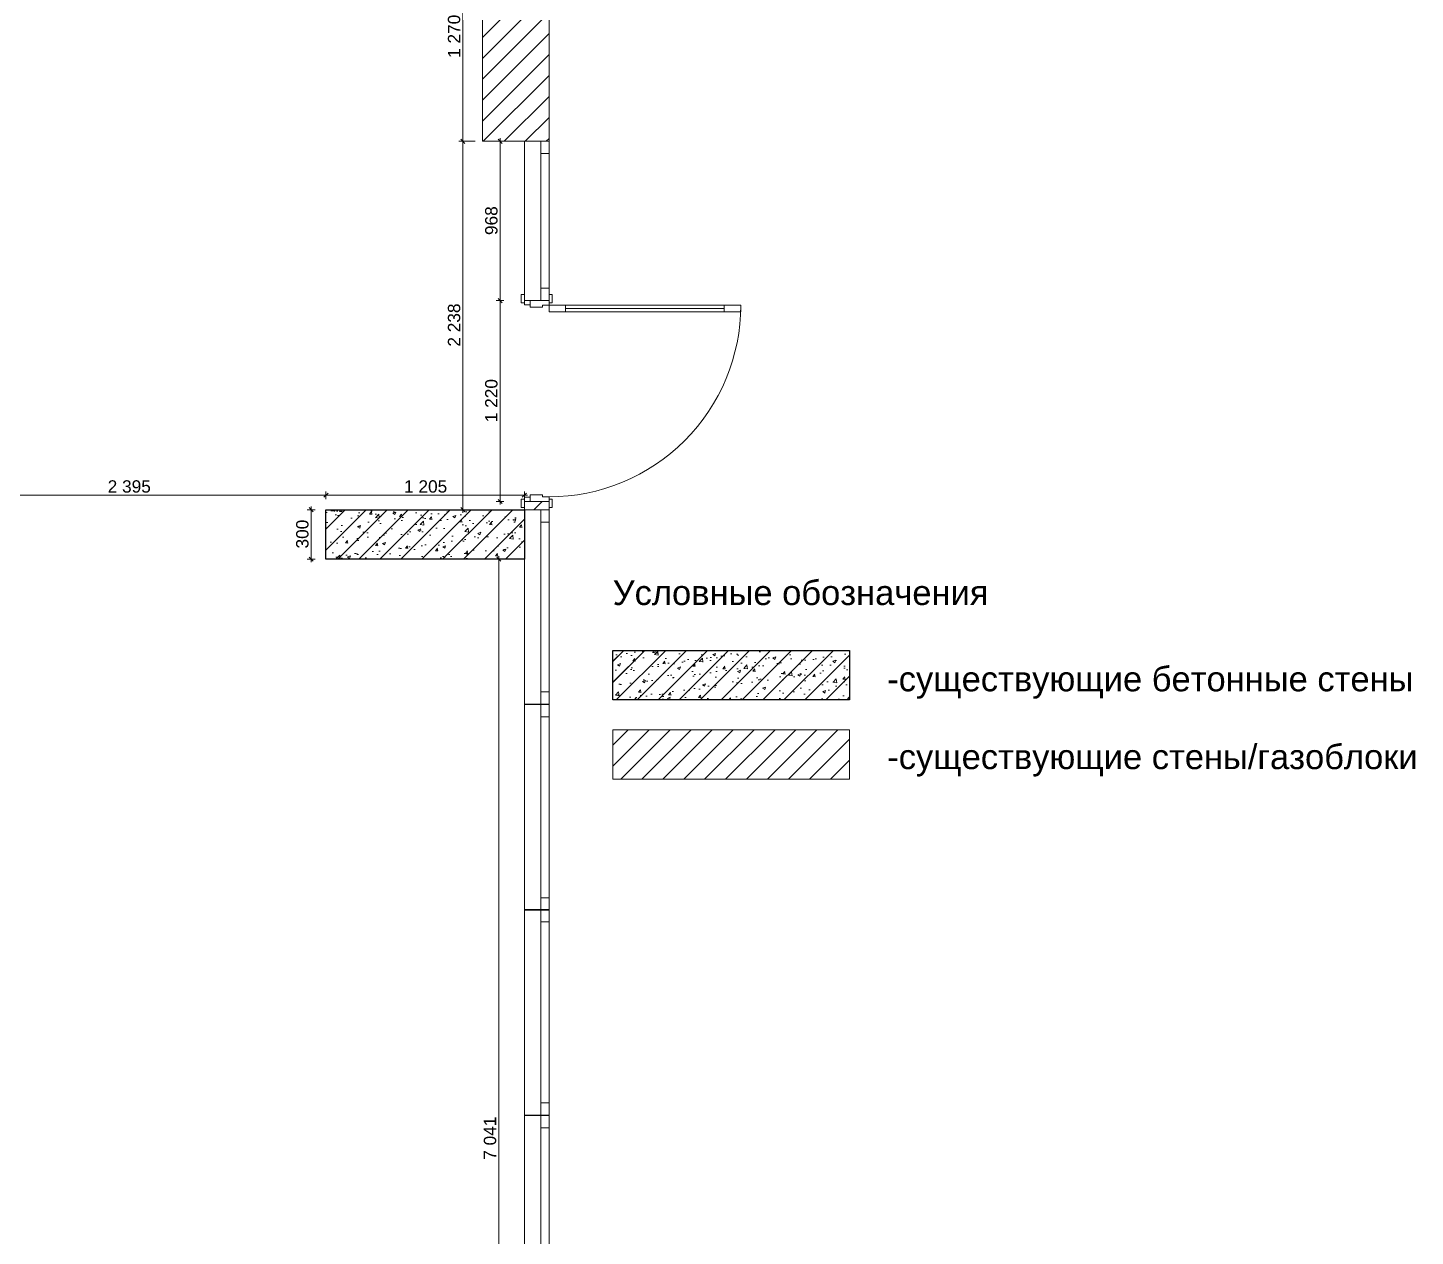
# Model space of a CAD drawing. Header units: millimetres. Extents: x 2336463 to 2579121, y 595385 to 778077.
# Drawn here: x 2455591 to 2464017, y 745983 to 753324 of the extents above; entities that cross this region are included whole.
import ezdxf

# ---------------------------------------------------------------- set-up
doc = ezdxf.new("R2010")
doc.units = ezdxf.units.MM
doc.header["$MEASUREMENT"] = 0
doc.layers.add('+обмер', color=7, linetype='Continuous')
doc.layers.add('сит план', color=7, linetype='Continuous')
doc.layers.add('+обмер_Ном._пера__242', color=7, linetype='Continuous', lineweight=13, true_color=0x1b55b5)
doc.layers.add('сит план_Ном._пера__87', color=7, linetype='Continuous', lineweight=20, true_color=0x6a6a6a)
for name, color, linetype, lineweight in [('Двери ARCHICAD_Ном._пера__1', 7, 'Continuous', 13), ('Окна ARCHICAD_Ном._пера__1', 7, 'Continuous', 13), ('сит план_Ном._пера__1', 7, 'Continuous', 13), ('сит план_Ном._пера__21', 7, 'Continuous', 30)]:
    doc.layers.add(name, color=color, linetype=linetype, lineweight=lineweight)
doc.styles.add('СГЕНЕРИР_СТИЛЬ_1', font='arial.ttf')
doc.dimstyles.new('СГЕНЕРИР_СТИЛЬ__1', dxfattribs={"dimtxt": 75, "dimasz": 23.75, "dimexe": 0.18, "dimexo": 300, "dimgap": 0, "dimtad": 1, "dimtih": 1, "dimtoh": 1, "dimdec": 0, "dimzin": 0, "dimdsep": 46, "dimtxsty": 'СГЕНЕРИР_СТИЛЬ_1', "dimblk": 'ARROWHEAD_6', "dimblk1": 'ARROWHEAD_6', "dimblk2": 'ARROWHEAD_6', "dimcen": 0.09, "dimclrd": 256, "dimclre": 256, "dimclrt": 256, "dimazin": 0, "dimtfac": 1, "dimtdec": 4, "dimtmove": 0, "dimatfit": 3, "dimfxl": 0, "dimtolj": 1, "dimtzin": 0, "dimarcsym": 0})
doc.dimstyles.new('СГЕНЕРИР_СТИЛЬ__2', dxfattribs={"dimtxt": 75, "dimasz": 23.75, "dimexe": 0.18, "dimexo": 300, "dimgap": 0, "dimtad": 1, "dimdec": 0, "dimzin": 0, "dimdsep": 46, "dimtxsty": 'СГЕНЕРИР_СТИЛЬ_1', "dimblk": 'ARROWHEAD_6', "dimblk1": 'ARROWHEAD_6', "dimblk2": 'ARROWHEAD_6', "dimcen": 0.09, "dimclrd": 256, "dimclre": 256, "dimclrt": 256, "dimazin": 0, "dimtfac": 1, "dimtdec": 4, "dimtmove": 0, "dimatfit": 3, "dimfxl": 0, "dimtolj": 1, "dimtzin": 0, "dimarcsym": 0})
pattern_1 = [(45, (2086872.015, 585813.69), (-63.639609, 63.639609), [])]
pattern_2 = [(50, (2086872.01, 585813.69), (-182.18467, 15.939086), [19.05, -209.55]), (355, (2086872.01, 585813.69), (-35.24342, 191.056845), [15.24, -167.64058]), (100.451445, (2086887.2, 585812.36), (146.94125, 175.11775), [16.19001, -178.090245]), (46.1842, (2086872.01, 585864.49), (-271.07904, 42.04233), [28.575, -314.325]), (96.63556, (2086894.6, 585860.98), (237.40413, 247.42612), [24.28502, -267.1356]), (351.18415, (2086872.01, 585864.49), (237.40413, 247.42612), [22.85997, -251.45973]), (21, (2086897.41, 585851.79), (-151.61439, 102.2652), [19.05, -209.55]), (326, (2086897.41, 585851.79), (61.80203, 184.18797), [15.24, -167.64]), (71.451445, (2086910.05, 585843.26), (213.41642, 81.92277), [16.19001, -178.08994]), (37.5, (2086872.015, 585813.686), (3.088603, 84.555039), [0, -165.608, 0, -170.18, 0, -168.275]), (7.5, (2086872.015, 585813.69), (66.819663, 100.180575), [0, -97.028, 0, -161.798, 0, -64.135]), (327.5, (2086815.37, 585813.686), (-135.590595, 5.728744), [0, -63.5, 0, -198.12, 0, -262.89]), (317.5, (2086789.97, 585813.69), (148.12918, 25.42649), [0, -82.55, 0, -131.572, 0, -186.69])]

# ---------------------------------------------------------------- blocks, each defined once
blk = doc.blocks.new('Окно 25_10')
at = {"layer": 'Окна ARCHICAD_Ном._пера__1', "color": 7, "linetype": 'Continuous', "lineweight": 13}
for p, q in [((-625, 100), (625, 100)), ((-625, 0), (-625, 100)), ((625, 0), (625, 100)), ((-625, 0), (-550, 0)), ((-625, -50), (-625, 0)), ((-625, -50), (-625, 0)), ((-550, 0), (-550, -50)), ((-550, 0), (550, 0)), ((550, -50), (550, 0)), ((550, 0), (625, 0)), ((625, -50), (625, 0)), ((625, -50), (625, 0)), ((-625, -50), (625, -50)), ((-550, -50), (-625, -50)), ((550, -50), (-550, -50)), ((625, -50), (550, -50))]:
    blk.add_line(p, q, dxfattribs=at)
blk = doc.blocks.new('Окно 25_11')
at = {"layer": 'Окна ARCHICAD_Ном._пера__1', "color": 7, "linetype": 'Continuous', "lineweight": 13}
for p, q in [((-590.5, 100), (590.5, 100)), ((-590.5, 0), (-590.5, 100)), ((590.5, 0), (590.5, 100)), ((-590.5, 0), (-515.5, 0)), ((-590.5, -50), (-590.5, 0)), ((-590.5, -50), (-590.5, 0)), ((-515.5, 0), (-515.5, -50)), ((-515.5, 0), (515.5, 0)), ((515.5, -50), (515.5, 0)), ((515.5, 0), (590.5, 0)), ((590.5, -50), (590.5, 0)), ((590.5, -50), (590.5, 0)), ((-590.5, -50), (590.5, -50)), ((-515.5, -50), (-590.5, -50)), ((515.5, -50), (-515.5, -50)), ((590.5, -50), (515.5, -50))]:
    blk.add_line(p, q, dxfattribs=at)
blk = doc.blocks.new('Стена_92', base_point=(2458756.4, 734213.9))
at = {"layer": 'сит план_Ном._пера__87', "linetype": 'Continuous', "lineweight": 20, "true_color": 0x6a6a6a}
h = blk.add_hatch(dxfattribs=at)
h.set_pattern_fill('Блоки_Бетонные_Эффективные', color=251, style=0, pattern_type=2)
h.set_pattern_definition(pattern_1)
h.paths.add_polyline_path([(2458606.7, 750395.9), (2458756.7, 750395.9), (2458756.7, 750445.9), (2458606.7, 750445.9)])
h = blk.add_hatch(dxfattribs=at)
h.set_pattern_fill('Блоки_Бетонные_Эффективные', color=251, style=0, pattern_type=2)
h.set_pattern_definition(pattern_1)
h.paths.add_polyline_path([(2458606.7, 749212.6), (2458756.7, 749212.6), (2458756.7, 749214.8), (2458606.7, 749214.8)])
h = blk.add_hatch(dxfattribs=at)
h.set_pattern_fill('Блоки_Бетонные_Эффективные', color=251, style=0, pattern_type=2)
h.set_pattern_definition(pattern_1)
h.paths.add_polyline_path([(2458606.7, 746716), (2458756.7, 746716), (2458756.7, 746718.2), (2458606.7, 746718.2)])
at = {"layer": 'сит план_Ном._пера__1', "color": 7, "linetype": 'Continuous', "lineweight": 13}
for p, q in [((2458706.7, 750395.9), (2458606.7, 750395.9)), ((2458756.7, 750395.9), (2458706.7, 750395.9)), ((2458706.7, 749214.8), (2458606.7, 749214.8)), ((2458706.7, 749212.6), (2458606.7, 749212.6)), ((2458756.7, 749214.8), (2458706.7, 749214.8)), ((2458756.7, 749212.6), (2458706.7, 749212.6)), ((2458706.7, 746718.2), (2458606.7, 746718.2)), ((2458706.7, 746716), (2458606.7, 746716)), ((2458756.7, 746718.2), (2458706.7, 746718.2)), ((2458756.7, 746716), (2458706.7, 746716))]:
    blk.add_line(p, q, dxfattribs=at)
at = {"layer": 'сит план_Ном._пера__1', "color": 7, "linetype": 'Continuous', "lineweight": 13, "flags": 128}
for points in [[(2458606.7, 750445.9), (2458606.7, 750395.9)], [(2458756.7, 750395.9), (2458756.7, 750445.9)], [(2458606.7, 749214.8), (2458606.7, 749212.6)], [(2458756.7, 749212.6), (2458756.7, 749214.8)], [(2458606.7, 746718.2), (2458606.7, 746716)], [(2458756.7, 746716), (2458756.7, 746718.2)]]:
    blk.add_lwpolyline(points, dxfattribs=at)
at = {"layer": 'Окна ARCHICAD_Ном._пера__1', "color": 7, "linetype": 'Continuous', "lineweight": 13, "zscale": 1000, "rotation": 89.99891644592849}
for name, p in [('Окно 25_11', (2458706.7, 749805.3)), ('Окно 25_10', (2458706.7, 748587.6)), ('Окно 25_10', (2458706.7, 747343.2)), ('Окно 25_10', (2458706.7, 746091))]:
    blk.add_blockref(name, p, dxfattribs=at)
blk = doc.blocks.new('Стена_95', base_point=(2458756.7, 750095.9))
at = {"layer": 'сит план_Ном._пера__87', "linetype": 'Continuous', "lineweight": 20, "true_color": 0x6a6a6a}
h = blk.add_hatch(dxfattribs=at)
h.set_pattern_fill('Блоки_Бетонные_Эффективные', color=251, style=0, pattern_type=2)
h.set_pattern_definition(pattern_1)
h.paths.add_polyline_path([(2458606.7, 750395.9), (2457401.8, 750395.9), (2457401.8, 750095.9), (2458606.7, 750095.9)])
at = {"layer": 'сит план_Ном._пера__1', "color": 7, "linetype": 'Continuous', "lineweight": 13, "flags": 128}
for points in [[(2458606.7, 750395.9), (2457401.8, 750395.9)], [(2457401.8, 750395.9), (2457401.8, 750095.9)], [(2457401.8, 750095.9), (2458606.7, 750095.9)]]:
    blk.add_lwpolyline(points, dxfattribs=at)
blk = doc.blocks.new('Однопольная Дверь 25_2')
at = {"layer": 'Двери ARCHICAD_Ном._пера__1', "color": 7, "linetype": 'Continuous', "lineweight": 13}
for p, q in [((542, 1064), (542, 1164)), ((542, 1164), (582, 1164)), ((582, 1164), (582, 1064)), ((582, 1064), (542, 1064)), ((562, 1064), (562, 100)), ((542, 0), (542, 100)), ((542, 100), (582, 100)), ((582, 100), (582, 0)), ((-647, 0), (-647, 19)), ((-647, 19), (-597, 19)), ((-597, 0), (-647, 0)), ((-610, 0), (-647, 0)), ((-610, 0), (-647, 0)), ((-582, 0), (-610, 0)), ((-610, 0), (-610, -115)), ((-610, 0), (-610, -115)), ((-610, 0), (-610, -115)), ((-597, 19), (-597, 0)), ((-582, -40), (-582, 0)), ((582, 0), (542, 0)), ((610, 0), (582, 0)), ((582, 0), (582, -40)), ((597, 19), (647, 19)), ((597, 0), (597, 19)), ((647, 0), (597, 0)), ((610, -115), (610, 0)), ((610, 0), (610, -115)), ((610, 0), (610, -115)), ((610, 0), (647, 0)), ((610, 0), (647, 0)), ((647, 19), (647, 0)), ((-570, -40), (-582, -40)), ((-570, -115), (-570, -40)), ((582, -40), (570, -40)), ((570, -40), (570, -115)), ((-647, -169), (-647, -150)), ((-647, -150), (-597, -150)), ((-610, -150), (-647, -150)), ((-610, -150), (-647, -150)), ((-610, -150), (-610, -115)), ((-610, -115), (-585, -115)), ((-610, -115), (-570, -115)), ((-610, -115), (-610, -150)), ((-610, -115), (-610, -150)), ((-585, -150), (-610, -150)), ((-597, -150), (-597, -169)), ((-585, -115), (-585, -150)), ((570, -115), (610, -115)), ((585, -150), (585, -115)), ((585, -115), (610, -115)), ((610, -150), (585, -150)), ((597, -150), (647, -150)), ((597, -169), (597, -150)), ((610, -115), (610, -150)), ((610, -115), (610, -150)), ((610, -115), (610, -150)), ((610, -150), (647, -150)), ((610, -150), (647, -150)), ((647, -150), (647, -169)), ((-597, -169), (-647, -169)), ((647, -169), (597, -169))]:
    blk.add_line(p, q, dxfattribs=at)
at = {"layer": 'Двери ARCHICAD_Ном._пера__1', "color": 7, "linetype": 'Continuous', "lineweight": 13, "flags": 128}
for points in [[(562, 1064), (562, 100), (542, 100), (542, 1064)], [(582, 1064), (582, 100), (562, 100), (562, 1064)]]:
    blk.add_lwpolyline(points, close=True, dxfattribs=at)
at = {"layer": 'Двери ARCHICAD_Ном._пера__1', "color": 7, "linetype": 'Continuous', "lineweight": 13}
blk.add_arc((582, 0), 1164, 90, 180, dxfattribs=at)
blk = doc.blocks.new('Стена_96', base_point=(2458756.8, 750445.9))
at = {"layer": 'сит план_Ном._пера__87', "linetype": 'Continuous', "lineweight": 20, "true_color": 0x6a6a6a}
h = blk.add_hatch(dxfattribs=at)
h.set_pattern_fill('Блоки_Бетонные_Эффективные', color=251, style=0, pattern_type=2)
h.set_pattern_definition(pattern_1)
h.paths.add_polyline_path([(2458756.7, 750446.2), (2458606.7, 750446.2), (2458606.7, 750445.9), (2458756.7, 750445.9)])
at = {"layer": 'сит план_Ном._пера__1', "color": 7, "linetype": 'Continuous', "lineweight": 13}
for p, q in [((2458606.8, 751666.2), (2458606.8, 751703.2)), ((2458641.8, 751666.2), (2458606.8, 751666.2)), ((2458756.8, 751666.2), (2458641.8, 751666.2)), ((2458756.8, 751666.2), (2458756.8, 751703.2)), ((2458606.7, 750446.2), (2458606.7, 750409.2)), ((2458641.8, 750446.2), (2458606.7, 750446.2)), ((2458756.7, 750446.2), (2458641.8, 750446.2)), ((2458756.7, 750446.2), (2458756.7, 750409.2))]:
    blk.add_line(p, q, dxfattribs=at)
at = {"layer": 'сит план_Ном._пера__1', "color": 7, "linetype": 'Continuous', "lineweight": 13, "flags": 128}
blk.add_lwpolyline([(2458606.7, 750446.2), (2458606.7, 750445.9)], dxfattribs=at)
at = {"layer": 'Двери ARCHICAD_Ном._пера__1', "color": 7, "linetype": 'Continuous', "lineweight": 13, "xscale": -1, "zscale": 1000, "rotation": 269.9989164459275}
blk.add_blockref('Однопольная Дверь 25_2', (2458756.8, 751056.2), dxfattribs=at)
blk = doc.blocks.new('Окно 25_12')
at = {"layer": 'Окна ARCHICAD_Ном._пера__1', "color": 7, "linetype": 'Continuous', "lineweight": 13}
for p, q in [((-484, 100), (484, 100)), ((-484, 0), (-484, 100)), ((484, 0), (484, 100)), ((-484, 0), (-409, 0)), ((-484, -50), (-484, 0)), ((-484, -50), (-484, 0)), ((-409, 0), (-409, -50)), ((-409, 0), (409, 0)), ((409, -50), (409, 0)), ((409, 0), (484, 0)), ((484, -50), (484, 0)), ((484, -50), (484, 0)), ((-484, -50), (484, -50)), ((-409, -50), (-484, -50)), ((409, -50), (-409, -50)), ((484, -50), (409, -50))]:
    blk.add_line(p, q, dxfattribs=at)
blk = doc.blocks.new('Стена_97', base_point=(2458756.8, 751665.9))
at = {"layer": 'сит план_Ном._пера__1', "color": 7, "linetype": 'Continuous', "lineweight": 13}
for p, q in [((2458706.8, 752633.9), (2458606.8, 752633.9)), ((2458756.8, 752633.9), (2458706.8, 752633.9)), ((2458706.8, 751665.9), (2458606.8, 751665.9)), ((2458756.8, 751665.9), (2458706.8, 751665.9))]:
    blk.add_line(p, q, dxfattribs=at)
at = {"layer": 'Окна ARCHICAD_Ном._пера__1', "color": 7, "linetype": 'Continuous', "lineweight": 13, "xscale": -1, "zscale": 1000, "rotation": 89.99894219152966}
blk.add_blockref('Окно 25_12', (2458706.8, 752149.9), dxfattribs=at)
blk = doc.blocks.new('Стена_98', base_point=(2458756.8, 752633.9))
at = {"layer": 'сит план_Ном._пера__87', "linetype": 'Continuous', "lineweight": 20, "true_color": 0x6a6a6a}
h = blk.add_hatch(dxfattribs=at)
h.set_pattern_fill('Блоки_Бетонные_Эффективные', color=251, style=0, pattern_type=2)
h.set_pattern_definition(pattern_1)
h.paths.add_polyline_path([(2458351.8, 753903.9), (2458756.8, 753498.9), (2458756.8, 753903.9)])
h = blk.add_hatch(dxfattribs=at)
h.set_pattern_fill('Блоки_Бетонные_Эффективные', color=251, style=0, pattern_type=2)
h.set_pattern_definition(pattern_1)
h.paths.add_polyline_path([(2458351.8, 753498.9), (2458756.8, 753498.9), (2458351.8, 753903.9)])
h = blk.add_hatch(dxfattribs=at)
h.set_pattern_fill('Блоки_Бетонные_Эффективные', color=251, style=0, pattern_type=2)
h.set_pattern_definition(pattern_1)
h.paths.add_polyline_path([(2458351.8, 753498.9), (2458351.8, 752633.9), (2458756.8, 752633.9), (2458756.8, 753498.9)])
at = {"layer": 'сит план_Ном._пера__1', "color": 7, "linetype": 'Continuous', "lineweight": 13, "flags": 128}
for points in [[(2458351.8, 753903.9), (2458756.8, 753903.9)], [(2458351.8, 753903.9), (2458351.8, 752633.9)], [(2458756.8, 752633.9), (2458756.8, 753498.9)], [(2458606.8, 752633.9), (2458351.8, 752633.9)]]:
    blk.add_lwpolyline(points, dxfattribs=at)
blk = doc.blocks.new('Стена_103', base_point=(2459143, 749241.3))
at = {"layer": 'сит план_Ном._пера__87', "linetype": 'Continuous', "lineweight": 20, "true_color": 0x6a6a6a}
h = blk.add_hatch(dxfattribs=at)
h.set_pattern_fill('Блоки_Бетонные_Эффективные', color=251, style=0, pattern_type=2)
h.set_pattern_definition(pattern_1)
h.paths.add_polyline_path([(2459143, 749241.3), (2460581, 749241.3), (2460581, 749541.3), (2459143, 749541.3)])
at = {"layer": 'сит план_Ном._пера__1', "color": 7, "linetype": 'Continuous', "lineweight": 13, "flags": 128}
for points in [[(2460581, 749541.3), (2459143, 749541.3)], [(2459143, 749541.3), (2459143, 749241.3)], [(2459143, 749241.3), (2460581, 749241.3)]]:
    blk.add_lwpolyline(points, dxfattribs=at)
blk = doc.blocks.new('Стена_104', base_point=(2459143, 748759.7))
at = {"layer": 'сит план_Ном._пера__87', "linetype": 'Continuous', "lineweight": 20, "true_color": 0x6a6a6a}
h = blk.add_hatch(dxfattribs=at)
h.set_pattern_fill('Блоки_Бетонные_Эффективные', color=251, style=0, pattern_type=2)
h.set_pattern_definition(pattern_1)
h.paths.add_polyline_path([(2459143, 748759.7), (2460581, 748759.7), (2460581, 749059.7), (2459143, 749059.7)])
at = {"layer": 'сит план_Ном._пера__1', "color": 7, "linetype": 'Continuous', "lineweight": 13, "flags": 128}
for points in [[(2460581, 749059.7), (2459143, 749059.7)], [(2459143, 749059.7), (2459143, 748759.7)], [(2460581, 748759.7), (2460581, 749059.7)], [(2459143, 748759.7), (2460581, 748759.7)]]:
    blk.add_lwpolyline(points, dxfattribs=at)
blk = doc.blocks.new('Стена_105', base_point=(2459144, 749241.3))
at = {"layer": 'сит план_Ном._пера__87', "linetype": 'Continuous', "lineweight": 20, "true_color": 0x6a6a6a}
h = blk.add_hatch(dxfattribs=at)
h.set_pattern_fill('Блоки_Бетонные_Эффективные', color=251, style=0, pattern_type=2)
h.set_pattern_definition(pattern_1)
h.paths.add_polyline_path([(2459144, 749241.3), (2460582, 749241.3), (2460582, 749541.3), (2459144, 749541.3)])
at = {"layer": 'сит план_Ном._пера__1', "color": 7, "linetype": 'Continuous', "lineweight": 13, "flags": 128}
for points in [[(2460582, 749541.3), (2459144, 749541.3)], [(2460582, 749241.3), (2460582, 749541.3)], [(2459144, 749241.3), (2460582, 749241.3)]]:
    blk.add_lwpolyline(points, dxfattribs=at)
blk = doc.blocks.new('*D2111', base_point=(2086872, 585813.7))
at = {"layer": '+обмер_Ном._пера__242', "color": 152, "linetype": 'Continuous', "lineweight": 13, "true_color": 0x1b55b5}
for p, q in [((2455019.2, 750496.2), (2454994.2, 750471.2)), ((2455006.7, 750460.2), (2455006.7, 750507.1)), ((2455006.7, 750483.7), (2457401.8, 750483.7)), ((2457414.3, 750496.2), (2457389.3, 750471.2)), ((2457401.8, 750460.2), (2457401.8, 750507.1))]:
    blk.add_line(p, q, dxfattribs=at)
at = {"layer": '+обмер_Ном._пера__242', "color": 152, "lineweight": 13, "true_color": 0x1b55b5, "insert": (2456076, 750498.7), "char_height": 75, "attachment_point": 7, "style": 'СГЕНЕРИР_СТИЛЬ_1'}
blk.add_mtext('\\A1;{\\pql;\\fArial|b0|i0|c204|p38;2\xa0395}', dxfattribs=at)
blk = doc.blocks.new('ARROWHEAD_6')
at = {"color": 0, "linetype": 'Continuous', "lineweight": 0}
for p, q in [((0, 0), (-1, 0)), ((-0.5, -0.5), (0.5, 0.5))]:
    blk.add_line(p, q, dxfattribs=at)
blk = doc.blocks.new('*D2112', base_point=(2086872, 585813.7))
at = {"layer": '+обмер_Ном._пера__242', "color": 152, "linetype": 'Continuous', "lineweight": 13, "true_color": 0x1b55b5}
for p, q in [((2457414.3, 750496.2), (2457389.3, 750471.2)), ((2457401.8, 750460.2), (2457401.8, 750507.1)), ((2457401.8, 750483.7), (2458606.7, 750483.7)), ((2458594.2, 750471.2), (2458619.2, 750496.2)), ((2458606.7, 750460.2), (2458606.7, 750507.1)), ((2458606.7, 750483.7), (2458625.5, 750483.7))]:
    blk.add_line(p, q, dxfattribs=at)
at = {"layer": '+обмер_Ном._пера__242', "color": 152, "lineweight": 13, "true_color": 0x1b55b5, "insert": (2457876, 750498.7), "char_height": 75, "attachment_point": 7, "style": 'СГЕНЕРИР_СТИЛЬ_1'}
blk.add_mtext('\\A1;{\\pql;\\fArial|b0|i0|c204|p38;1\xa0205}', dxfattribs=at)
blk = doc.blocks.new('*D2163', base_point=(2086872, 585813.7))
at = {"layer": '+обмер_Ном._пера__242', "color": 152, "linetype": 'Continuous', "lineweight": 13, "true_color": 0x1b55b5}
for p, q in [((2457335.1, 750395.9), (2457288.2, 750395.9)), ((2457324.1, 750383.4), (2457299.1, 750408.4)), ((2457311.6, 750395.9), (2457311.6, 750414.6)), ((2457311.6, 750095.9), (2457311.6, 750395.9)), ((2457299.1, 750108.4), (2457324.1, 750083.4)), ((2457335.1, 750095.9), (2457288.2, 750095.9)), ((2457311.6, 750077.1), (2457311.6, 750095.9))]:
    blk.add_line(p, q, dxfattribs=at)
at = {"layer": '+обмер_Ном._пера__242', "color": 152, "lineweight": 13, "true_color": 0x1b55b5, "insert": (2457296.6, 750160.5), "char_height": 75, "attachment_point": 7, "rotation": 90, "style": 'СГЕНЕРИР_СТИЛЬ_1'}
blk.add_mtext('\\A1;{\\pql;\\fArial|b0|i0|c204|p38;300}', dxfattribs=at)
blk = doc.blocks.new('*D2164', base_point=(2086872, 585813.7))
at = {"layer": '+обмер_Ном._пера__242', "color": 152, "linetype": 'Continuous', "lineweight": 13, "true_color": 0x1b55b5}
for p, q in [((2458463.9, 750083.4), (2458438.9, 750108.4)), ((2458451.4, 750095.9), (2458451.4, 750114.6)), ((2458474.8, 750095.9), (2458427.9, 750095.9)), ((2458451.4, 743054.9), (2458451.4, 750095.9)), ((2458474.8, 743054.9), (2458427.9, 743054.9)), ((2458438.9, 743067.4), (2458463.9, 743042.4)), ((2458451.4, 743036.1), (2458451.4, 743054.9))]:
    blk.add_line(p, q, dxfattribs=at)
at = {"layer": '+обмер_Ном._пера__242', "color": 152, "lineweight": 13, "true_color": 0x1b55b5, "insert": (2458436.4, 746447.1), "char_height": 75, "attachment_point": 7, "rotation": 90, "style": 'СГЕНЕРИР_СТИЛЬ_1'}
blk.add_mtext('\\A1;{\\pql;\\fArial|b0|i0|c204|p38;7\xa0041}', dxfattribs=at)
blk = doc.blocks.new('*D2165', base_point=(2086872, 585813.7))
at = {"layer": '+обмер_Ном._пера__242', "color": 152, "linetype": 'Continuous', "lineweight": 13, "true_color": 0x1b55b5}
for p, q in [((2458482.7, 751665.9), (2458435.9, 751665.9)), ((2458446.8, 751678.4), (2458471.8, 751653.4)), ((2458459.3, 750445.9), (2458459.3, 751665.9)), ((2458482.7, 750445.9), (2458435.9, 750445.9)), ((2458446.8, 750458.4), (2458471.8, 750433.4)), ((2458459.3, 750427.1), (2458459.3, 750445.9))]:
    blk.add_line(p, q, dxfattribs=at)
at = {"layer": '+обмер_Ном._пера__242', "color": 152, "lineweight": 13, "true_color": 0x1b55b5, "insert": (2458444.3, 750927.6), "char_height": 75, "attachment_point": 7, "rotation": 90, "style": 'СГЕНЕРИР_СТИЛЬ_1'}
blk.add_mtext('\\A1;{\\pql;\\fArial|b0|i0|c204|p38;1\xa0220}', dxfattribs=at)
blk = doc.blocks.new('*D2166', base_point=(2086872, 585813.7))
at = {"layer": '+обмер_Ном._пера__242', "color": 152, "linetype": 'Continuous', "lineweight": 13, "true_color": 0x1b55b5}
for p, q in [((2458482.7, 752633.9), (2458435.9, 752633.9)), ((2458471.8, 752621.4), (2458446.8, 752646.4)), ((2458459.3, 752633.9), (2458459.3, 752652.6)), ((2458459.3, 751665.9), (2458459.3, 752633.9)), ((2458482.7, 751665.9), (2458435.9, 751665.9)), ((2458446.8, 751678.4), (2458471.8, 751653.4))]:
    blk.add_line(p, q, dxfattribs=at)
at = {"layer": '+обмер_Ном._пера__242', "color": 152, "lineweight": 13, "true_color": 0x1b55b5, "insert": (2458444.3, 752064.5), "char_height": 75, "attachment_point": 7, "rotation": 90, "style": 'СГЕНЕРИР_СТИЛЬ_1'}
blk.add_mtext('\\A1;{\\pql;\\fArial|b0|i0|c204|p38;968}', dxfattribs=at)
blk = doc.blocks.new('*D2167', base_point=(2086872, 585813.7))
at = {"layer": '+обмер_Ном._пера__242', "color": 152, "linetype": 'Continuous', "lineweight": 13, "true_color": 0x1b55b5}
for p, q in [((2458306.8, 752633.9), (2458209.5, 752633.9)), ((2458220.5, 752646.4), (2458245.5, 752621.4)), ((2458233, 750395.9), (2458233, 752633.9)), ((2458306.7, 750395.9), (2458209.5, 750395.9)), ((2458220.5, 750408.4), (2458245.5, 750383.4)), ((2458233, 750377.1), (2458233, 750395.9))]:
    blk.add_line(p, q, dxfattribs=at)
at = {"layer": '+обмер_Ном._пера__242', "color": 152, "lineweight": 13, "true_color": 0x1b55b5, "insert": (2458218, 751386.6), "char_height": 75, "attachment_point": 7, "rotation": 90, "style": 'СГЕНЕРИР_СТИЛЬ_1'}
blk.add_mtext('\\A1;{\\pql;\\fArial|b0|i0|c204|p38;2\xa0238}', dxfattribs=at)
blk = doc.blocks.new('*D2168', base_point=(2086872, 585813.7))
at = {"layer": '+обмер_Ном._пера__242', "color": 152, "linetype": 'Continuous', "lineweight": 13, "true_color": 0x1b55b5}
for p, q in [((2458256.4, 753903.9), (2458209.5, 753903.9)), ((2458245.5, 753891.4), (2458220.5, 753916.4)), ((2458233, 753903.9), (2458233, 753922.6)), ((2458233, 752633.9), (2458233, 753903.9)), ((2458306.8, 752633.9), (2458209.5, 752633.9)), ((2458220.5, 752646.4), (2458245.5, 752621.4))]:
    blk.add_line(p, q, dxfattribs=at)
at = {"layer": '+обмер_Ном._пера__242', "color": 152, "lineweight": 13, "true_color": 0x1b55b5, "insert": (2458218, 753140.6), "char_height": 75, "attachment_point": 7, "rotation": 90, "style": 'СГЕНЕРИР_СТИЛЬ_1'}
blk.add_mtext('\\A1;{\\pql;\\fArial|b0|i0|c204|p38;1\xa0270}', dxfattribs=at)

msp = doc.modelspace()

# ---------------------------------------------------------------- hatches: boundary and pattern name
at = {"layer": 'сит план_Ном._пера__1', "linetype": 'Continuous', "lineweight": 13}
h = msp.add_hatch(dxfattribs=at)
h.set_pattern_fill('AR_CONC', style=0, pattern_type=2)
h.set_pattern_definition(pattern_2)
h.paths.add_polyline_path([(2458606.7, 750095.9), (2457401.8, 750095.9), (2457401.8, 750395.9), (2458606.7, 750395.9)])
h = msp.add_hatch(dxfattribs=at)
h.set_pattern_fill('AR_CONC', style=0, pattern_type=2)
h.set_pattern_definition(pattern_2)
h.paths.add_polyline_path([(2459144, 749541.3), (2460582, 749541.3), (2460582, 749241.3), (2459144, 749241.3)])

# ---------------------------------------------------------------- linework, layer by layer
at = {"layer": 'сит план_Ном._пера__21', "color": 7, "linetype": 'Continuous', "lineweight": 30, "flags": 128}
for points in [[(2458606.7, 750095.9), (2457401.8, 750095.9), (2457401.8, 750395.9), (2458606.7, 750395.9)], [(2459144, 749541.3), (2460582, 749541.3), (2460582, 749241.3), (2459144, 749241.3)]]:
    msp.add_lwpolyline(points, close=True, dxfattribs=at)

# ---------------------------------------------------------------- block references
at = {"layer": 'сит план', "color": 7, "lineweight": 13}
for name, p in [('Стена_98', (2458756.8, 752633.9)), ('Стена_97', (2458756.8, 751665.9)), ('Стена_96', (2458756.8, 750445.9)), ('Стена_92', (2458756.4, 734213.9)), ('Стена_95', (2458756.7, 750095.9)), ('Стена_103', (2459143, 749241.3)), ('Стена_105', (2459144, 749241.3)), ('Стена_104', (2459143, 748759.7))]:
    msp.add_blockref(name, p, dxfattribs=at)

# ---------------------------------------------------------------- texts
at = {"layer": 'сит план_Ном._пера__1', "color": 7, "linetype": 'Continuous', "lineweight": 13, "char_height": 150, "attachment_point": 1, "style": 'СГЕНЕРИР_СТИЛЬ_1'}
for s, insert in [('\\A1;{\\pql;\\fArial|b0|i0|c204|p38;Условные обозначения}', (2459143, 749966.9)), ('\\A1;{\\pql;\\fArial|b0|i0|c204|p38;-существующие \\fArial|b0|i0|c204|p38;бетонные\\fArial|b0|i0|c204|p38; стены}', (2460810.3, 749442.8)), ('\\A1;{\\pql;\\fArial|b0|i0|c204|p38;-существующие стены/\\fArial|b0|i0|c204|p38;газ\\fArial|b0|i0|c204|p38;облоки}', (2460810.3, 748970.1))]:
    msp.add_mtext(s, dxfattribs=dict(at, insert=insert))

# ---------------------------------------------------------------- dimensions: what is measured, and where the dimension line sits
at = {"layer": '+обмер', "color": 152, "linetype": 'Continuous', "lineweight": 13, "true_color": 0x1b55b5}
for base, p1, p2, picture, middle in [((2458233, 753903.9), (2458606.8, 752633.9), (2458351.8, 753903.9), '*D2168', (2458180.5, 753269.5)), ((2458233, 752633.9), (2458606.7, 750395.9), (2458606.8, 752633.9), '*D2167', (2458180.5, 751515.5)), ((2458459.3, 752633.9), (2458606.8, 751665.9), (2458606.8, 752633.9), '*D2166', (2458406.8, 752150.3)), ((2458459.3, 751665.9), (2458606.7, 750445.9), (2458606.8, 751665.9), '*D2165', (2458406.8, 751056.5)), ((2457311.6, 750395.9), (2457401.8, 750095.9), (2457401.8, 750395.9), '*D2163', (2457259.1, 750246.3)), ((2458451.4, 750095.9), (2458606.6, 743054.9), (2458606.7, 750095.9), '*D2164', (2458398.9, 746576))]:
    dim = msp.add_linear_dim(base=base, p1=p1, p2=p2, angle=90, dimstyle='СГЕНЕРИР_СТИЛЬ__2', dxfattribs=at)
    dim.commit()
    dim.dimension.update_dxf_attribs({"geometry": picture, "text_midpoint": middle, "dimtype": 160, "text_rotation": 90})
for base, p1, p2, picture, middle in [((2457401.8, 750483.7), (2455006.7, 750404), (2457401.8, 750395.9), '*D2111', (2456204.9, 750536.2)), ((2458606.7, 750483.7), (2457401.8, 750395.9), (2458606.7, 750395.9), '*D2112', (2458004.9, 750536.2))]:
    dim = msp.add_linear_dim(base=base, p1=p1, p2=p2, dimstyle='СГЕНЕРИР_СТИЛЬ__1', dxfattribs=at)
    dim.commit()
    dim.dimension.update_dxf_attribs({"geometry": picture, "text_midpoint": middle, "dimtype": 160})

doc.saveas('drawing.dxf')
